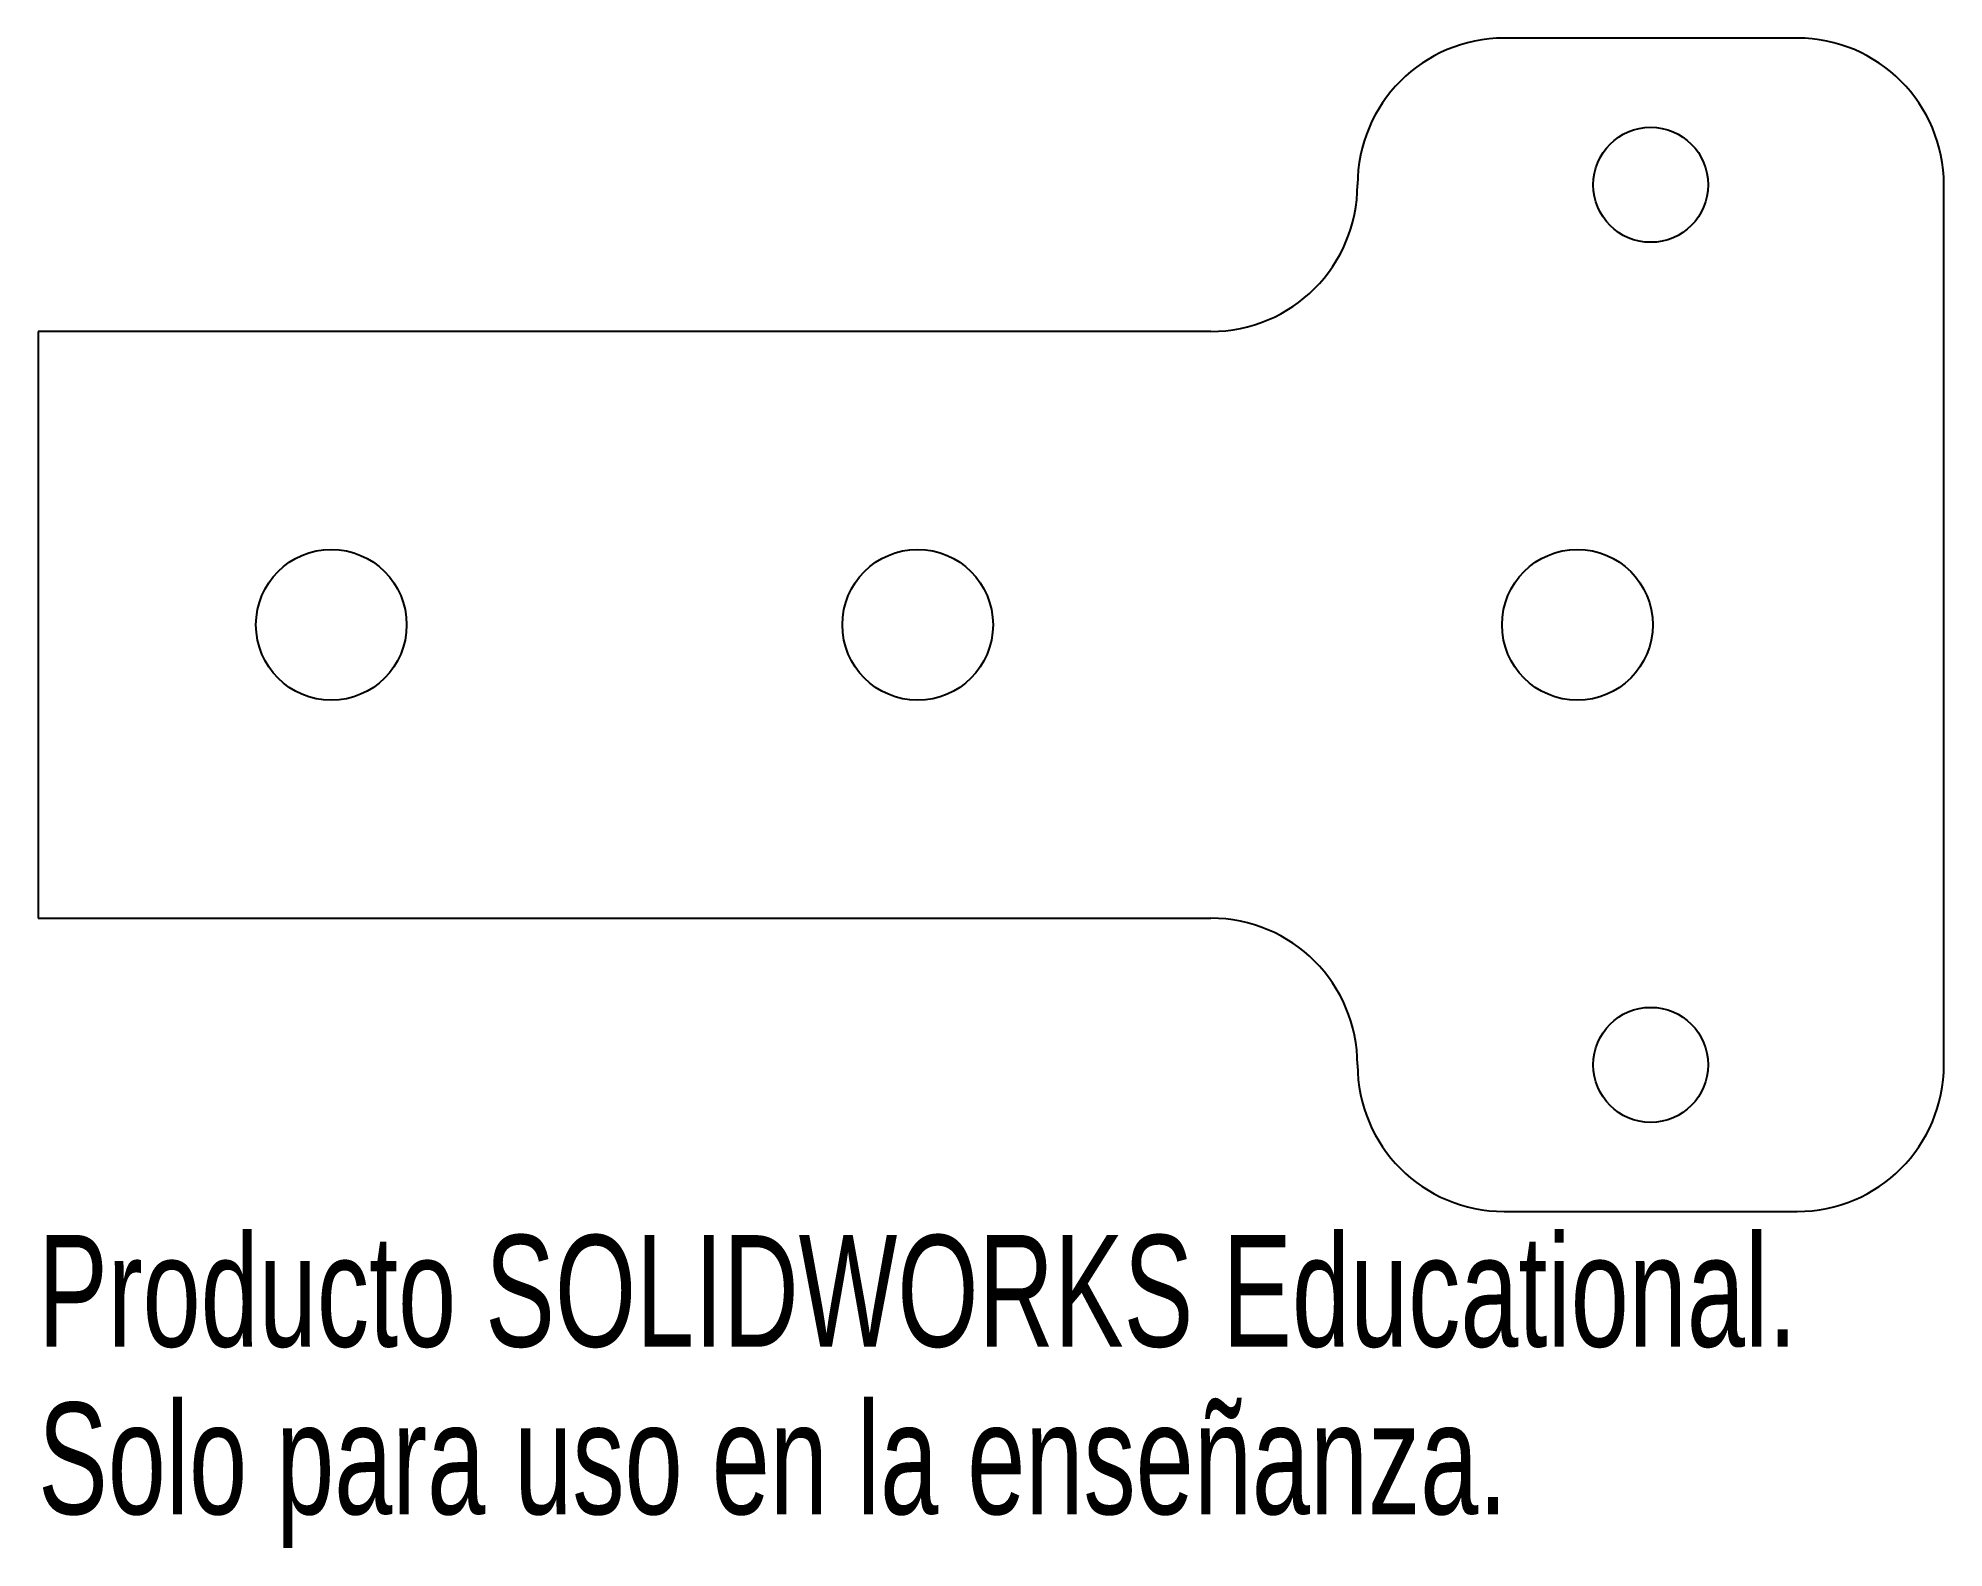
# Model space of a CAD drawing. Header units: inches. Extents: x -11 to -7.75, y 2.18 to 4.75.
import ezdxf

# ---------------------------------------------------------------- set-up
doc = ezdxf.new("R2010")
doc.units = ezdxf.units.IN
doc.header["$MEASUREMENT"] = 0
doc.styles.add('SLDTEXTSTYLE0', font='TXT', dxfattribs={"width": 0.7})

msp = doc.modelspace()

# ---------------------------------------------------------------- linework, layer by layer
at = {"color": 7, "linetype": 'Continuous', "lineweight": 25}
for p, q in [((-8, 4.75), (-8.5, 4.75)), ((-7.75, 3), (-7.75, 4.5)), ((-9, 4.25), (-11, 4.25)), ((-11, 4.25), (-11, 3.25)), ((-11, 3.25), (-9, 3.25)), ((-8.5, 2.75), (-8, 2.75))]:
    msp.add_line(p, q, dxfattribs=at)
for centre, radius in [((-8.25, 4.5), 0.098), ((-10.5, 3.75), 0.1285), ((-9.5, 3.75), 0.1285), ((-8.375, 3.75), 0.1285), ((-8.25, 3), 0.098)]:
    msp.add_circle(centre, radius, dxfattribs=at)
for centre, start, end in [((-8.5, 4.5), 90, 180), ((-8, 4.5), 0, 90), ((-9, 4.5), 270, 0), ((-9, 3), 0, 90), ((-8.5, 3), 180, 270), ((-8, 3), 270, 0)]:
    msp.add_arc(centre, 0.25, start, end, dxfattribs=at)

# ---------------------------------------------------------------- texts
at = {"color": 7, "linetype": 'Continuous', "char_height": 0.1903, "attachment_point": 1, "style": 'SLDTEXTSTYLE0'}
for s, insert in [('Producto SOLIDWORKS Educational.', (-11, 2.7099)), ('Solo para uso en la enseñanza.', (-11, 2.4244))]:
    msp.add_mtext(s, dxfattribs=dict(at, insert=insert))

doc.saveas('drawing.dxf')
